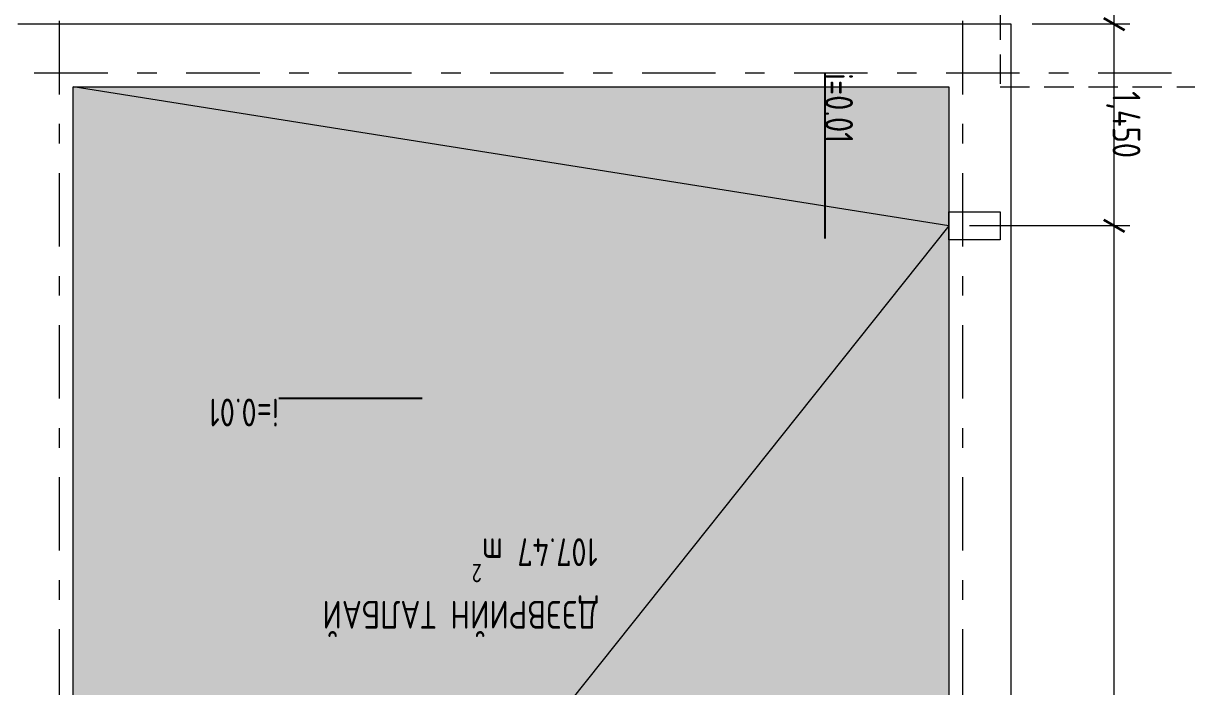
# Model space of a CAD drawing. Header units: millimetres. Extents: x 18162 to 7085488, y 72188 to 247925.
# Drawn here: x 1301209 to 1309582, y 167181 to 171953 of the extents above; entities that cross this region are included whole.
import ezdxf
from ezdxf.enums import TextEntityAlignment as Align

# ---------------------------------------------------------------- set-up
doc = ezdxf.new("R2010")
doc.units = ezdxf.units.MM
doc.header["$MEASUREMENT"] = 0
for name, pattern in [('Double Dashed', [1093.611073, 529.166651, -211.666656, 141.111112, -211.666656]), ('Hidden Line', [317.5, 211.666667, -105.833333]), ('Wipeout_Contour', [1000, 0, -1000])]:
    doc.linetypes.add(name, pattern=pattern)
for name, color, linetype in [('00 Үндсэн байгуулалт', 7, 'Continuous'), ('Dimensioning - Detail', 7, 'Continuous'), ('Drawing & Figure', 7, 'Continuous'), ('Structural - Bearing', 7, 'Continuous'), ('Structural - Grid', 7, 'Continuous')]:
    doc.layers.add(name, color=color, linetype=linetype)
doc.styles.add('GENERATED_STYLE_3', font='', dxfattribs={"width": 0.8})
doc.styles.get('GENERATED_STYLE_3').set_extended_font_data('ISOCPEUR MON')
doc.dimstyles.new('GENERATED_STYLE__3', dxfattribs={"dimtxt": 200, "dimasz": 114, "dimexe": 0.18, "dimexo": 150, "dimgap": 0, "dimtad": 1, "dimdec": 0, "dimzin": 0, "dimdsep": 46, "dimtxsty": 'GENERATED_STYLE_3', "dimblk": 'ARROWHEAD_2', "dimblk1": 'ARROWHEAD_2', "dimblk2": 'ARROWHEAD_2', "dimcen": 0.09, "dimclrd": 13, "dimclre": 13, "dimclrt": 13, "dimadec": 0, "dimazin": 0, "dimtfac": 1, "dimtdec": 4, "dimtmove": 0, "dimatfit": 3, "dimfxl": 1, "dimtolj": 1, "dimtzin": 0, "dimarcsym": 0})
doc.dimstyles.new('GENERATED_STYLE__4', dxfattribs={"dimtxt": 0.18, "dimasz": 273.6, "dimexe": 0.18, "dimexo": 0.0625, "dimgap": 0, "dimtad": 0, "dimtih": 1, "dimtoh": 1, "dimdec": 4, "dimzin": 0, "dimdsep": 46, "dimcen": 0.09, "dimadec": 0, "dimazin": 0, "dimtfac": 1, "dimtdec": 4, "dimtmove": 0, "dimatfit": 3, "dimldrblk": 'ARROWHEAD_5', "dimfxl": 1, "dimtolj": 1, "dimtzin": 0, "dimarcsym": 0})

# ---------------------------------------------------------------- blocks, each defined once
blk = doc.blocks.new('*D753', base_point=(1270095.8, 74950.7))
at = {"layer": 'Dimensioning - Detail', "color": 12, "linetype": 'Continuous', "lineweight": 35}
for p, q in [((1300175.7, 171903.1), (1300025.7, 171989.7)), ((1300175.7, 154653.1), (1300025.7, 154739.7))]:
    blk.add_line(p, q, dxfattribs=at)
at = {"layer": 'Dimensioning - Detail', "color": 13, "linetype": 'Continuous', "lineweight": 13}
for p, q in [((1300100.7, 172019.8), (1300100.7, 171946.4)), ((1299988.2, 171946.4), (1300969.3, 171946.4)), ((1300100.7, 171946.4), (1300100.7, 154696.4)), ((1299988.2, 154696.4), (1301419.3, 154696.4)), ((1300100.7, 154696.4), (1300100.7, 153246.4))]:
    blk.add_line(p, q, dxfattribs=at)
at = {"layer": 'Dimensioning - Detail', "color": 13, "lineweight": 13, "insert": (1300042.7, 163612.8), "char_height": 200, "attachment_point": 7, "rotation": 270, "style": 'GENERATED_STYLE_3'}
blk.add_mtext('\\A1;{\\pql;\\fISOCPEUR MON|b0|i0|c0|p0;\\W0.800000;17,250}', dxfattribs=at)
blk = doc.blocks.new('ARROWHEAD_2')
at = {"color": 0, "linetype": 'Continuous', "lineweight": 0}
for p, q in [((0, 0), (-1, 0)), ((-0.378, -0.655), (0.378, 0.655))]:
    blk.add_line(p, q, dxfattribs=at)
blk = doc.blocks.new('*D755', base_point=(1270095.8, 74950.7))
at = {"layer": 'Dimensioning - Detail', "color": 13, "linetype": 'Continuous', "lineweight": 13}
for p, q in [((1309059.2, 170496.7), (1309059.2, 171946.4)), ((1309171.7, 170496.7), (1308019.3, 170496.7)), ((1309059.2, 153246.4), (1309059.2, 170496.7)), ((1309171.7, 153246.4), (1308469.3, 153246.4)), ((1309059.2, 153173.1), (1309059.2, 153246.4))]:
    blk.add_line(p, q, dxfattribs=at)
at = {"layer": 'Dimensioning - Detail', "color": 12, "linetype": 'Continuous', "lineweight": 35}
for p, q in [((1308984.2, 170540), (1309134.2, 170453.4)), ((1308984.2, 153289.7), (1309134.2, 153203.1))]:
    blk.add_line(p, q, dxfattribs=at)
at = {"layer": 'Dimensioning - Detail', "color": 13, "lineweight": 13, "insert": (1309001.3, 162163), "char_height": 200, "attachment_point": 7, "rotation": 270, "style": 'GENERATED_STYLE_3'}
blk.add_mtext('\\A1;{\\pql;\\fISOCPEUR MON|b0|i0|c0|p0;\\W0.800000;17,250}', dxfattribs=at)
blk = doc.blocks.new('*D756', base_point=(1270095.8, 74950.7))
at = {"layer": 'Dimensioning - Detail', "color": 12, "linetype": 'Continuous', "lineweight": 35}
for p, q in [((1309134.2, 171903.1), (1308984.2, 171989.7)), ((1308984.2, 170540), (1309134.2, 170453.4))]:
    blk.add_line(p, q, dxfattribs=at)
at = {"layer": 'Dimensioning - Detail', "color": 13, "linetype": 'Continuous', "lineweight": 13}
for p, q in [((1309059.2, 171946.4), (1309059.2, 172019.8)), ((1309171.7, 171946.4), (1308469.3, 171946.4)), ((1309059.2, 170496.7), (1309059.2, 171946.4))]:
    blk.add_line(p, q, dxfattribs=at)
at = {"layer": 'Dimensioning - Detail', "color": 13, "lineweight": 13, "insert": (1309001.3, 171465.1), "char_height": 200, "attachment_point": 7, "rotation": 270, "style": 'GENERATED_STYLE_3'}
blk.add_mtext('\\A1;{\\pql;\\fISOCPEUR MON|b0|i0|c0|p0;\\W0.800000;1,450}', dxfattribs=at)
blk = doc.blocks.new('ARROWHEAD_5')
at = {"linetype": 'Continuous', "lineweight": 0}
blk.add_hatch(color=0, dxfattribs=at).paths.add_polyline_path([(-1, 0.2679), (0, 0), (-1, -0.2679)])
at = {"color": 0, "linetype": 'Continuous', "lineweight": 0}
blk.add_line((0, 0), (-1, 0), dxfattribs=at)
blk = doc.blocks.new('Standard grid marker[352]_3', base_point=(1288258, 171596.4))
at = {"layer": 'Structural - Grid', "color": 13, "linetype": 'Double Dashed', "lineweight": 13}
blk.add_line((1289258, 171596.4), (1323820.2, 171596.4), dxfattribs=at)
at = {"layer": 'Structural - Grid', "color": 13, "lineweight": 13, "style": 'GENERATED_STYLE_3'}
blk.add_attdef('AC_MarkerText_1', text='', height=250, rotation=180, dxfattribs=at).set_placement((1325120.2, 171471.4), align=Align.TOP_CENTER)
blk = doc.blocks.new('Standard grid marker[354]_3', base_point=(1307969.3, 147474.9))
at = {"layer": 'Structural - Grid', "color": 13, "linetype": 'Double Dashed', "lineweight": 13}
blk.add_line((1307969.3, 148474.9), (1307969.3, 175136.2), dxfattribs=at)
at = {"layer": 'Structural - Grid', "color": 13, "lineweight": 13, "style": 'GENERATED_STYLE_3'}
blk.add_attdef('AC_MarkerText_1', text='', height=250, rotation=180, dxfattribs=at).set_placement((1307969.3, 176311.2), align=Align.TOP_CENTER)
blk = doc.blocks.new('Standard grid marker[355]_3', base_point=(1301469.3, 147474.9))
at = {"layer": 'Structural - Grid', "color": 13, "linetype": 'Double Dashed', "lineweight": 13}
blk.add_line((1301469.3, 148474.9), (1301469.3, 175136.2), dxfattribs=at)
at = {"layer": 'Structural - Grid', "color": 13, "lineweight": 13, "style": 'GENERATED_STYLE_3'}
blk.add_attdef('AC_MarkerText_1', text='', height=250, rotation=180, dxfattribs=at).set_placement((1301469.3, 176311.2), align=Align.TOP_CENTER)

msp = doc.modelspace()

# ---------------------------------------------------------------- hatches: boundary and pattern name
at = {"layer": 'Structural - Bearing', "linetype": 'Continuous', "lineweight": 0}
h = msp.add_hatch(color=49, dxfattribs=at)
h.paths.add_polyline_path([(1307869.3, 153696.4), (1301569.3, 153696.4), (1301569.3, 160976.4), (1302439.6, 160976.4), (1302439.6, 162016.4), (1301569.3, 162016.4), (1301569.3, 171496.4), (1307869.3, 171496.4), (1307869.3, 166266.4), (1307199.3, 166266.4), (1307199.3, 164826.4), (1307869.3, 164826.4)])
h.paths.add_polyline_path([(1304499.1, 165326.2), (1305939.3, 165326.2), (1305939.3, 166266.4), (1304499.1, 166266.4)], flags=0)
h.paths.add_polyline_path([(1305419.3, 159266.4), (1305419.3, 157906.4), (1306479.3, 157906.4), (1306479.3, 159266.4)], flags=0)

# ---------------------------------------------------------------- linework, layer by layer
at = {"layer": 'Structural - Bearing', "color": 7, "linetype": 'Continuous', "lineweight": 13, "flags": 128}
msp.add_lwpolyline([(1308069.3, 171696.4), (1301369.3, 171696.4), (1301369.3, 153496.4), (1308069.3, 153496.4)], close=True, dxfattribs=at)

# ---------------------------------------------------------------- texts
at = {"layer": '00 Үндсэн байгуулалт', "color": 13, "linetype": 'Continuous', "lineweight": 13, "insert": (1303049.2, 169254), "char_height": 200, "attachment_point": 7, "rotation": 180, "style": 'GENERATED_STYLE_3'}
msp.add_mtext('\\A1;{\\pql;\\fISOCPEUR MON|b0|i0|c0|p0;\\W0.800000;i=0.01}', dxfattribs=at)
at = {"layer": 'Structural - Bearing', "color": 13, "lineweight": 13, "insert": (1305343.2, 168249), "char_height": 200, "attachment_point": 7, "rotation": 180, "style": 'GENERATED_STYLE_3'}
msp.add_mtext('{\\fISOCPEUR MON|b0|i0|c0|p0;ДЭЭВРИЙН ТАЛБАЙ^M107.47 m{\\H0.66x;\\S2^  ;}}', dxfattribs=at)

# ---------------------------------------------------------------- leaders
at = {"layer": '00 Үндсэн байгуулалт', "color": 12, "linetype": 'Continuous', "lineweight": 13, "annotation_type": 0, "has_hookline": 1, "hookline_direction": 0, "text_width": 480, "horizontal_direction": (-1, 0, 0)}
msp.add_leader([(1304080.2, 169254), (1303049.2, 169254)], dimstyle='GENERATED_STYLE__4', dxfattribs=at)

# ---------------------------------------------------------------- wipeouts: each hides what was drawn before it
at = {"color": 254, "linetype": 'Wipeout_Contour', "lineweight": 0, "ltscale": 3937516.231326173}
msp.add_wipeout([(1301219.3, 171896.4), (1301169.3, 171896.4), (1301219.3, 171846.4)], dxfattribs=at).dxf.layer = 'Structural - Bearing'
at = {"color": 254, "linetype": 'Wipeout_Contour', "lineweight": 0, "ltscale": 3958604.742386955}
msp.add_wipeout([(1308269.3, 171896.4), (1308319.3, 171946.4), (1308269.3, 171946.4)], dxfattribs=at).dxf.layer = 'Structural - Bearing'

# ---------------------------------------------------------------- next in the draw order: wipeouts: each hides what was drawn before it
at = {"color": 254, "linetype": 'Wipeout_Contour', "lineweight": 0, "ltscale": 3958436.478845168}
msp.add_wipeout([(1308219.3, 171846.4), (1308269.3, 171896.4), (1308219.3, 171896.4)], dxfattribs=at).dxf.layer = 'Structural - Bearing'
at = {"color": 254, "linetype": 'Wipeout_Contour', "lineweight": 0, "ltscale": 3937830.494969347}
msp.add_wipeout([(1301369.3, 171846.4), (1301219.3, 171846.4), (1301369.3, 171696.4)], dxfattribs=at).dxf.layer = 'Structural - Bearing'

# ---------------------------------------------------------------- next in the draw order: wipeouts: each hides what was drawn before it
at = {"color": 254, "linetype": 'Wipeout_Contour', "lineweight": 0, "ltscale": 3937460.974815537}
msp.add_wipeout([(1301219.3, 171846.4), (1301169.3, 171896.4), (1301169.3, 171846.4)], dxfattribs=at).dxf.layer = 'Structural - Bearing'
at = {"color": 254, "linetype": 'Wipeout_Contour', "lineweight": 0, "ltscale": 5273566.732163137}
msp.add_wipeout([(1308319.3, 171896.4), (1308269.3, 171896.4), (1308269.3, 153296.4), (1308319.3, 153296.4)], dxfattribs=at).dxf.layer = 'Structural - Bearing'
at = {"color": 254, "linetype": 'Wipeout_Contour', "lineweight": 0, "ltscale": 3958056.904715954}
msp.add_wipeout([(1308069.3, 171696.4), (1308219.3, 171846.4), (1308069.3, 171846.4)], dxfattribs=at).dxf.layer = 'Structural - Bearing'
at = {"color": 254, "linetype": 'Wipeout_Contour', "lineweight": 0, "ltscale": 3938310.368964407}
msp.add_wipeout([(1301569.3, 171696.4), (1301369.3, 171696.4), (1301569.3, 171496.4)], dxfattribs=at).dxf.layer = 'Structural - Bearing'

# ---------------------------------------------------------------- next in the draw order: wipeouts: each hides what was drawn before it
at = {"color": 254, "linetype": 'Wipeout_Contour', "lineweight": 0, "ltscale": 3958646.679991852}
msp.add_wipeout([(1308269.3, 171896.4), (1308319.3, 171896.4), (1308319.3, 171946.4)], dxfattribs=at).dxf.layer = 'Structural - Bearing'
at = {"color": 254, "linetype": 'Wipeout_Contour', "lineweight": 0, "ltscale": 5245384.003531742}
msp.add_wipeout([(1301219.3, 153346.4), (1301219.3, 171846.4), (1301169.3, 171846.4), (1301169.3, 153346.4)], dxfattribs=at).dxf.layer = 'Structural - Bearing'
at = {"color": 254, "linetype": 'Wipeout_Contour', "lineweight": 0, "ltscale": 5273366.878117085}
msp.add_wipeout([(1308219.3, 171846.4), (1308219.3, 153346.4), (1308269.3, 153346.4), (1308269.3, 171846.4)], dxfattribs=at).dxf.layer = 'Structural - Bearing'
at = {"color": 254, "linetype": 'Wipeout_Contour', "lineweight": 0, "ltscale": 3957446.507536124}
msp.add_wipeout([(1307869.3, 171496.4), (1308069.3, 171696.4), (1307869.3, 171696.4)], dxfattribs=at).dxf.layer = 'Structural - Bearing'

# ---------------------------------------------------------------- next in the draw order: linework, layer by layer
at = {"layer": 'Structural - Bearing', "color": 7, "linetype": 'Continuous', "lineweight": 13, "flags": 128}
for points in [[(1308319.3, 171946.4), (1308269.3, 171946.4)], [(1308319.3, 153246.4), (1308319.3, 171946.4)]]:
    msp.add_lwpolyline(points, dxfattribs=at)

# ---------------------------------------------------------------- next in the draw order: wipeouts: each hides what was drawn before it
at = {"color": 254, "linetype": 'Wipeout_Contour', "lineweight": 0, "ltscale": 3958478.418308498}
msp.add_wipeout([(1308219.3, 171846.4), (1308269.3, 171846.4), (1308269.3, 171896.4)], dxfattribs=at).dxf.layer = 'Structural - Bearing'
at = {"color": 254, "linetype": 'Wipeout_Contour', "lineweight": 0, "ltscale": 3937663.015692228}
msp.add_wipeout([(1301369.3, 171696.4), (1301219.3, 171846.4), (1301219.3, 171696.4)], dxfattribs=at).dxf.layer = 'Structural - Bearing'
at = {"color": 254, "linetype": 'Wipeout_Contour', "lineweight": 0, "ltscale": 5272965.829724039}
msp.add_wipeout([(1308069.3, 171696.4), (1308069.3, 153496.4), (1308219.3, 153496.4), (1308219.3, 171696.4)], dxfattribs=at).dxf.layer = 'Structural - Bearing'

# ---------------------------------------------------------------- next in the draw order: wipeouts: each hides what was drawn before it
at = {"color": 254, "linetype": 'Wipeout_Contour', "lineweight": 0, "ltscale": 5263990.162684469}
msp.add_wipeout([(1301169.3, 171896.4), (1308269.3, 171896.4), (1308269.3, 171946.4), (1301169.3, 171946.4)], dxfattribs=at).dxf.layer = 'Structural - Bearing'
at = {"color": 254, "linetype": 'Wipeout_Contour', "lineweight": 0, "ltscale": 3958184.977618302}
msp.add_wipeout([(1308069.3, 171696.4), (1308219.3, 171696.4), (1308219.3, 171846.4)], dxfattribs=at).dxf.layer = 'Structural - Bearing'
at = {"color": 254, "linetype": 'Wipeout_Contour', "lineweight": 0, "ltscale": 5245776.774481142}
msp.add_wipeout([(1301369.3, 153496.4), (1301369.3, 171696.4), (1301219.3, 171696.4), (1301219.3, 153496.4)], dxfattribs=at).dxf.layer = 'Structural - Bearing'
at = {"color": 254, "linetype": 'Wipeout_Contour', "lineweight": 0, "ltscale": 5272265.812094139}
msp.add_wipeout([(1307869.3, 171496.4), (1307869.3, 153696.4), (1308069.3, 153696.4), (1308069.3, 171496.4)], dxfattribs=at).dxf.layer = 'Structural - Bearing'

# ---------------------------------------------------------------- next in the draw order: linework, layer by layer
at = {"layer": 'Drawing & Figure', "color": 7, "linetype": 'Continuous', "lineweight": 5}
msp.add_lwpolyline([(1307869.3, 170596.7), (1308239.3, 170596.7), (1308239.3, 170396.7), (1307869.3, 170396.7)], close=True, dxfattribs=at)
msp.add_lwpolyline([(1307869.3, 170496.7), (1304499.1, 166266.4), (1302439.6, 161806.8)], dxfattribs=at)
at = {"layer": 'Structural - Bearing', "color": 7, "linetype": 'Continuous', "lineweight": 13, "flags": 128}
msp.add_lwpolyline([(1308269.3, 171946.4), (1301169.3, 171946.4)], dxfattribs=at)

# ---------------------------------------------------------------- next in the draw order: wipeouts: each hides what was drawn before it
at = {"color": 254, "linetype": 'Wipeout_Contour', "lineweight": 0, "ltscale": 5263964.029199237}
msp.add_wipeout([(1301219.3, 171846.4), (1308219.3, 171846.4), (1308219.3, 171896.4), (1301219.3, 171896.4)], dxfattribs=at).dxf.layer = 'Structural - Bearing'
at = {"color": 254, "linetype": 'Wipeout_Contour', "lineweight": 0, "ltscale": 3938086.802335949}
msp.add_wipeout([(1301569.3, 171496.4), (1301369.3, 171696.4), (1301369.3, 171496.4)], dxfattribs=at).dxf.layer = 'Structural - Bearing'
at = {"color": 254, "linetype": 'Wipeout_Contour', "lineweight": 0, "ltscale": 3957617.671028709}
msp.add_wipeout([(1307869.3, 171496.4), (1308069.3, 171496.4), (1308069.3, 171696.4)], dxfattribs=at).dxf.layer = 'Structural - Bearing'

# ---------------------------------------------------------------- next in the draw order: linework, layer by layer
at = {"color": 7, "linetype": 'Hidden Line', "lineweight": 5}
msp.add_lwpolyline([(1308239.3, 172046.4), (1308239.3, 171496.4), (1320868.6, 171496.4), (1320868.6, 153697.1), (1308239.3, 153697.1)], dxfattribs=at)
at = {"layer": 'Structural - Bearing', "color": 7, "linetype": 'Continuous', "lineweight": 13, "flags": 128}
msp.add_lwpolyline([(1307869.3, 171496.4), (1307869.3, 153696.4)], dxfattribs=at)

# ---------------------------------------------------------------- next in the draw order: wipeouts: each hides what was drawn before it
at = {"color": 254, "linetype": 'Wipeout_Contour', "lineweight": 0, "ltscale": 5263911.783746103}
msp.add_wipeout([(1301369.3, 171696.4), (1308069.3, 171696.4), (1308069.3, 171846.4), (1301369.3, 171846.4)], dxfattribs=at).dxf.layer = 'Structural - Bearing'
at = {"color": 254, "linetype": 'Wipeout_Contour', "lineweight": 0, "ltscale": 5246465.953142593}
msp.add_wipeout([(1301569.3, 153696.4), (1301569.3, 171496.4), (1301369.3, 171496.4), (1301369.3, 153696.4)], dxfattribs=at).dxf.layer = 'Structural - Bearing'

# ---------------------------------------------------------------- next in the draw order: linework, layer by layer
at = {"layer": 'Structural - Bearing', "color": 7, "linetype": 'Continuous', "lineweight": 13, "flags": 128}
msp.add_lwpolyline([(1301569.3, 153696.4), (1301569.3, 171496.4)], dxfattribs=at)

# ---------------------------------------------------------------- next in the draw order: wipeouts: each hides what was drawn before it
at = {"color": 254, "linetype": 'Wipeout_Contour', "lineweight": 0, "ltscale": 5263820.432587863}
msp.add_wipeout([(1301569.3, 171496.4), (1307869.3, 171496.4), (1307869.3, 171696.4), (1301569.3, 171696.4)], dxfattribs=at).dxf.layer = 'Structural - Bearing'

# ---------------------------------------------------------------- next in the draw order: linework, layer by layer
at = {"layer": 'Drawing & Figure', "color": 7, "linetype": 'Continuous', "lineweight": 5}
msp.add_lwpolyline([(1307869.3, 170496.7), (1301569.3, 171496.4)], dxfattribs=at)
at = {"layer": 'Structural - Bearing', "color": 7, "linetype": 'Continuous', "lineweight": 13, "flags": 128}
msp.add_lwpolyline([(1301569.3, 171496.4), (1307869.3, 171496.4)], dxfattribs=at)

# ---------------------------------------------------------------- next in the draw order: block references
at = {"layer": 'Structural - Grid', "color": 13, "linetype": 'Continuous', "lineweight": 13}
for name, p in [('Standard grid marker[355]_3', (1301469.3, 147474.9)), ('Standard grid marker[354]_3', (1307969.3, 147474.9)), ('Standard grid marker[352]_3', (1288258, 171596.4))]:
    msp.add_blockref(name, p, dxfattribs=at)

# ---------------------------------------------------------------- next in the draw order: texts
at = {"layer": '00 Үндсэн байгуулалт', "color": 13, "linetype": 'Continuous', "lineweight": 13, "insert": (1306979.6, 171596.4), "char_height": 200, "attachment_point": 7, "rotation": 270, "style": 'GENERATED_STYLE_3'}
msp.add_mtext('\\A1;{\\pql;\\fISOCPEUR MON|b0|i0|c0|p0;\\W0.800000;i=0.01}', dxfattribs=at)

# ---------------------------------------------------------------- next in the draw order: dimensions: what is measured, and where the dimension line sits
at = {"layer": 'Dimensioning - Detail', "color": 13, "linetype": 'Continuous', "lineweight": 13}
for base, p1, p2, angle, picture, middle in [((1300100.7, 154696.4), (1301119.3, 171946.4), (1301569.3, 154696.4), 270, '*D753', (1300240.7, 163201.7)), ((1309059.2, 171946.4), (1307869.3, 170496.7), (1308319.3, 171946.4), 90, '*D756', (1309199.2, 171130)), ((1309059.2, 170496.7), (1308319.3, 153246.4), (1307869.3, 170496.7), 90, '*D755', (1309199.2, 161751.8))]:
    dim = msp.add_linear_dim(base=base, p1=p1, p2=p2, angle=angle, dimstyle='GENERATED_STYLE__3', dxfattribs=at)
    dim.commit()
    dim.dimension.update_dxf_attribs({"geometry": picture, "text_midpoint": middle, "dimtype": 160, "text_rotation": 270})

# ---------------------------------------------------------------- next in the draw order: leaders
at = {"layer": '00 Үндсэн байгуулалт', "color": 12, "linetype": 'Continuous', "lineweight": 13, "annotation_type": 0, "has_hookline": 1, "hookline_direction": 1, "text_width": 480, "horizontal_direction": (0, -1, 0)}
msp.add_leader([(1306979.6, 170405.8), (1306979.6, 171596.4)], dimstyle='GENERATED_STYLE__4', dxfattribs=at)

doc.saveas('drawing.dxf')
